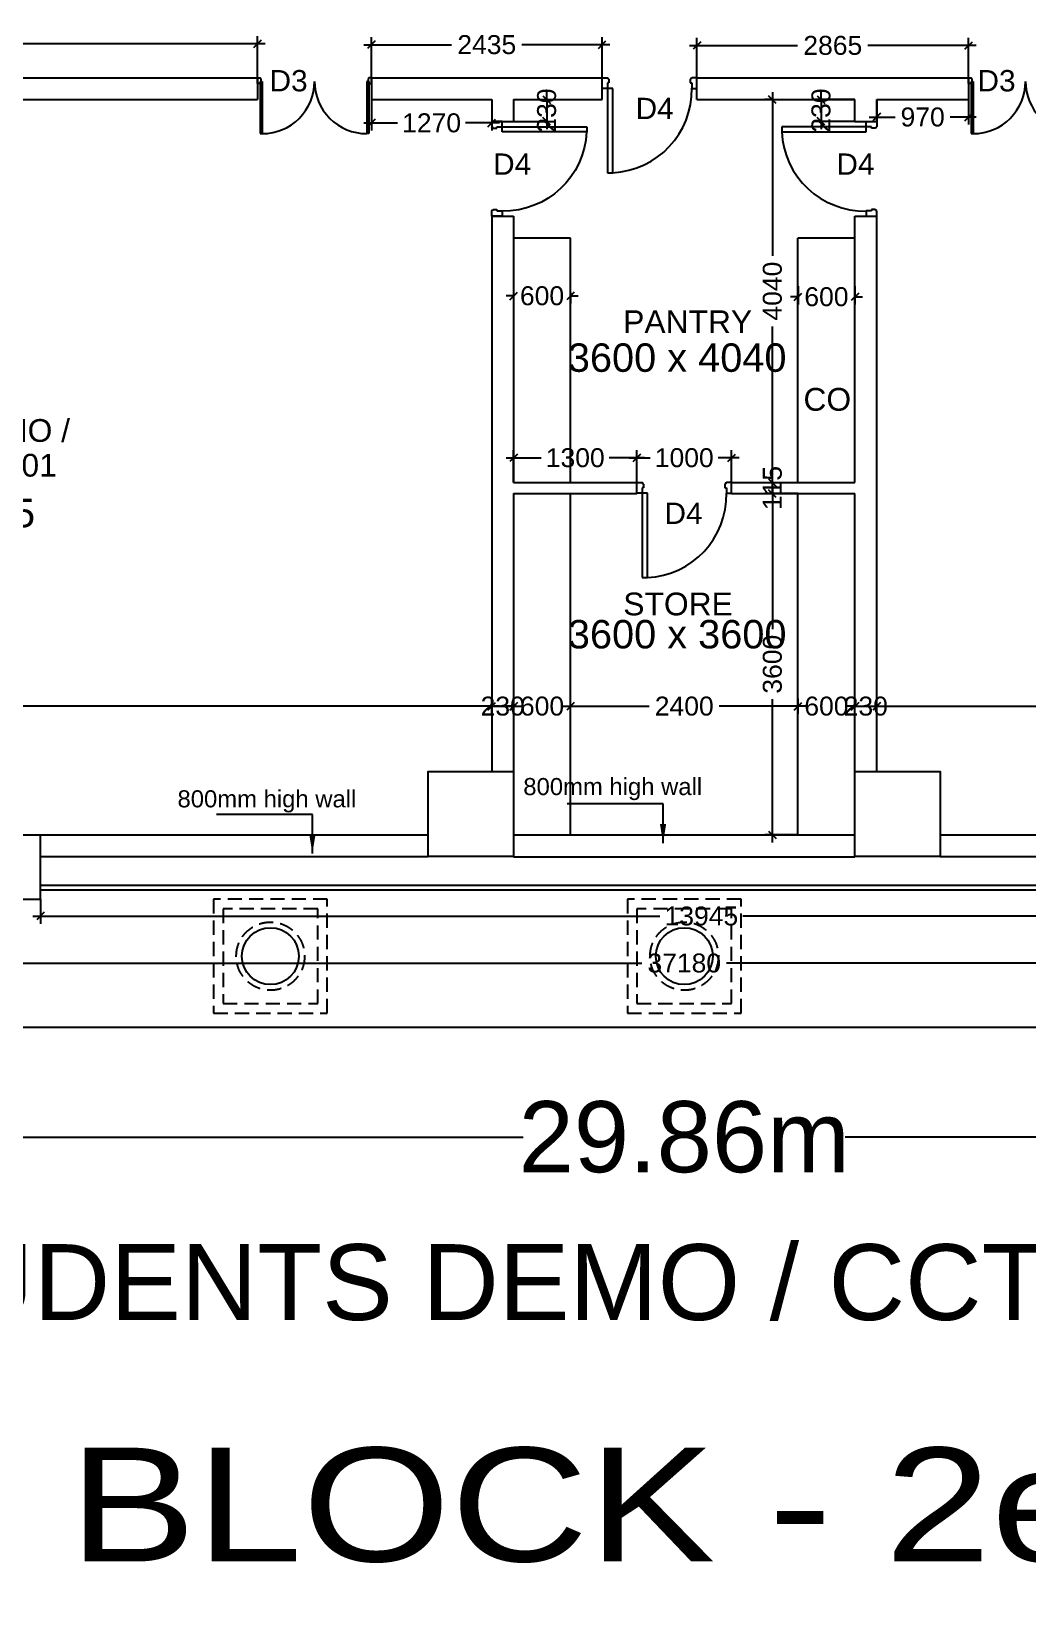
# Model space of a CAD drawing. Extents: x 7897917 to 8423973, y -6487334 to -6173396.
# Drawn here: x 7971906 to 7982417, y -6462819 to -6446318 of the extents above; entities that cross this region are included whole.
import ezdxf
from ezdxf.enums import TextEntityAlignment as Align

# ---------------------------------------------------------------- set-up
doc = ezdxf.new("R2010")
doc.units = 0
doc.header["$LTSCALE"] = 600
doc.header["$MEASUREMENT"] = 0
doc.header["$PDMODE"] = 35
doc.linetypes.add('HIDDEN', pattern=[0.375, 0.25, -0.125])
doc.layers.get('0').update_dxf_attribs({"linetype": 'CONTINUOUS'})
doc.layers.get('Defpoints').update_dxf_attribs({"linetype": 'CONTINUOUS'})
for name, color, linetype in [('BLOCKS-PROP', 2, 'CONTINUOUS'), ('chajja', 7, 'CONTINUOUS'), ('Counter', 7, 'CONTINUOUS'), ('DIM', 8, 'CONTINUOUS'), ('DIM-TEXT', 8, 'CONTINUOUS'), ('DIMEN', 5, 'CONTINUOUS'), ('DOOR', 32, 'CONTINUOUS'), ('joinery', 7, 'CONTINUOUS'), ('LA-column', 3, 'CONTINUOUS'), ('REVISIONS', 6, 'CONTINUOUS'), ('Room Dim', 1, 'CONTINUOUS'), ('TEXT', 6, 'CONTINUOUS'), ('Walls', 7, 'CONTINUOUS'), ('WIN', 151, 'CONTINUOUS'), ('Working Dim', 5, 'CONTINUOUS')]:
    doc.layers.add(name, color=color, linetype=linetype)
doc.styles.add('ari', font='arial.ttf')
doc.styles.add('ARIAL', font='arial.ttf')
doc.styles.add('RT', font='romant.shx')
doc.styles.get("Standard").update_dxf_attribs({"font": 'romans.shx'})
doc.dimstyles.new('int. dim', dxfattribs={"dimtxt": 450, "dimasz": 80, "dimexe": 80, "dimexo": 0, "dimgap": 70, "dimtad": 0, "dimdec": 0, "dimzin": 12, "dimdsep": 46, "dimtxsty": 'ari', "dimblk": 'OBLIQUE', "dimcen": 2, "dimdle": 80, "dimclrd": 256, "dimclre": 256, "dimclrt": 6, "dimadec": 0, "dimazin": 0, "dimtfac": 1, "dimtdec": 0, "dimtix": 1, "dimtmove": 2, "dimatfit": 3, "dimfxl": 1, "dimtolj": 1, "dimtzin": 0, "dimlwd": -1, "dimlwe": -1, "dimarcsym": 0})
doc.dimstyles.new('STANDARD$0', dxfattribs={"dimscale": 0, "dimtxt": 150, "dimasz": 125, "dimexe": 0.75, "dimexo": 1, "dimgap": 25, "dimtad": 1, "dimdec": 0, "dimdsep": 46, "dimtxsty": 'Standard', "dimblk1": 'DOT', "dimblk2": 'DOT', "dimsah": 1, "dimcen": 2.5, "dimclrd": 1, "dimclre": 1, "dimclrt": 3, "dimadec": 0, "dimazin": 0, "dimtfac": 1, "dimtdec": 0, "dimtmove": 0, "dimatfit": 3, "dimldrblk": 'DOT', "dimfxl": 1, "dimtolj": 1, "dimtzin": 0, "dimarcsym": 0})
doc.dimstyles.new('TEXT', dxfattribs={"dimscale": 0, "dimtxt": 600, "dimasz": 300, "dimexe": 300, "dimexo": 30, "dimgap": 50, "dimtad": 0, "dimdec": 0, "dimzin": 0, "dimdsep": 46, "dimtxsty": 'RT', "dimblk": 'OBLIQUE', "dimcen": 0.09, "dimdle": 300, "dimclrd": 256, "dimclre": 256, "dimclrt": 170, "dimadec": 0, "dimazin": 0, "dimtfac": 1, "dimtdec": 0, "dimtofl": 0, "dimtmove": 2, "dimatfit": 3, "dimfxl": 1, "dimfrac": 2, "dimtolj": 1, "dimtzin": 0, "dimlwd": -1, "dimlwe": -1, "dimarcsym": 0})

# ---------------------------------------------------------------- blocks, each defined once
blk = doc.blocks.new('Z$W@#1275')
at = {"layer": 'DOOR'}
for p, q in [((73, 1500), (0, 1500)), ((0, 1500), (0, 1467)), ((0, 1467), (2, 1467)), ((11, 1456), (11, 1458)), ((11, 1456), (47, 1456)), ((47, 1467), (736, 1467)), ((47, 1467), (47, 1439)), ((47, 1456), (47, 1467)), ((47, 1467), (73, 1467)), ((73, 1467), (73, 1500)), ((736, 1467), (736, 1439)), ((47, 1439), (736, 1439)), ((0, 33), (2, 33)), ((0, 0), (0, 33)), ((73, 0), (0, 0)), ((11, 44), (11, 42)), ((11, 44), (47, 44)), ((47, 61), (736, 61)), ((47, 33), (47, 61)), ((47, 44), (47, 33)), ((47, 33), (736, 33)), ((47, 33), (73, 33)), ((73, 33), (73, 0)), ((736, 33), (736, 61))]:
    blk.add_line(p, q, dxfattribs=at)
for centre, start, end in [((11, 1467), 180, 270), ((11, 33), 90, 180)]:
    blk.add_arc(centre, 9.13, start, end, dxfattribs=at)
at = {"layer": 'DOOR', "color": 145}
for centre, start, end in [((47, 1439), 270, 0), ((47, 61), 0, 90)]:
    blk.add_arc(centre, 689, start, end, dxfattribs=at)
blk = doc.blocks.new('1000')
at = {"layer": 'DOOR'}
for p, q in [((0, -100), (0, 0)), ((0, 0), (50, 0)), ((50, -100), (0, -100)), ((50, 0), (50, -2)), ((63, -49), (50, -49)), ((50, -49), (50, -100)), ((50, -100), (50, -901)), ((100, -100), (50, -100)), ((63, -13), (61, -13)), ((63, -13), (63, -49)), ((100, -901), (100, -100)), ((837, -13), (837, -49)), ((837, -13), (839, -13)), ((837, -49), (850, -49)), ((850, 0), (850, -2)), ((900, 0), (850, 0)), ((850, -49), (850, -100)), ((850, -100), (900, -100)), ((900, -100), (900, 0)), ((50, -901), (100, -901))]:
    blk.add_line(p, q, dxfattribs=at)
for centre, major_axis, start_param, end_param in [((50, -13), (-7.95, 7.95), 3.926991, 5.497787), ((850, -13), (7.95, 7.95), 0.785398, 2.356194)]:
    blk.add_ellipse(centre, major_axis=major_axis, ratio=1, start_param=start_param, end_param=end_param, dxfattribs=at)
at = {"layer": 'DOOR', "color": 145}
blk.add_ellipse((64, -115), major_axis=(-520, 590), ratio=1, start_param=2.464943, end_param=4.009476, dxfattribs=at)
blk = doc.blocks.new('_Oblique')
at = {"color": 0, "linetype": 'ByBlock', "lineweight": -2}
blk.add_line((-0.5, -0.5), (0.5, 0.5), dxfattribs=at)
blk = doc.blocks.new('*D926')
at = {"layer": 'Defpoints', "color": 0, "transparency": 16777216}
for p in [(7980824, -6447039, 19), (7981794, -6447039, 19), (7981794, -6447223)]:
    blk.add_point(p, dxfattribs=at)
at = {"layer": 'Working Dim', "transparency": 16777216}
for p, q in [((7980824, -6447039), (7980824, -6447303)), ((7981794, -6447039), (7981794, -6447303)), ((7980744, -6447223), (7981018, -6447223)), ((7981874, -6447223), (7981600, -6447223))]:
    blk.add_line(p, q, dxfattribs=at)
at = {"layer": 'Working Dim', "transparency": 16777216, "xscale": 80, "yscale": 80, "zscale": 80, "rotation": 180}
blk.add_blockref('_Oblique', (7980824, -6447223), dxfattribs=at)
at = {"layer": 'Working Dim', "transparency": 16777216, "xscale": 80, "yscale": 80, "zscale": 80}
blk.add_blockref('_Oblique', (7981794, -6447223), dxfattribs=at)
at = {"layer": 'Working Dim', "color": 6, "transparency": 16777216, "insert": (7981309, -6447223), "char_height": 200, "attachment_point": 5, "style": 'ari'}
blk.add_mtext('\\A1;970', dxfattribs=at)
blk = doc.blocks.new('*D927')
at = {"layer": 'Defpoints', "color": 0, "transparency": 16777216}
for p in [(7974294, -6446449), (7966538, -6446809), (7974294, -6446809, 9)]:
    blk.add_point(p, dxfattribs=at)
at = {"layer": 'Working Dim', "transparency": 16777216}
for p, q in [((7966458, -6446449), (7970047, -6446449)), ((7966538, -6446809), (7966538, -6446369)), ((7974374, -6446449), (7970784, -6446449)), ((7974294, -6446809), (7974294, -6446369))]:
    blk.add_line(p, q, dxfattribs=at)
at = {"layer": 'Working Dim', "transparency": 16777216, "xscale": 80, "yscale": 80, "zscale": 80, "rotation": 180}
blk.add_blockref('_Oblique', (7966538, -6446449), dxfattribs=at)
at = {"layer": 'Working Dim', "transparency": 16777216, "xscale": 80, "yscale": 80, "zscale": 80}
blk.add_blockref('_Oblique', (7974294, -6446449), dxfattribs=at)
at = {"layer": 'Working Dim', "color": 6, "transparency": 16777216, "insert": (7970416, -6446449), "char_height": 200, "attachment_point": 5, "style": 'ari'}
blk.add_mtext('\\A1;7755', dxfattribs=at)
blk = doc.blocks.new('*D1317')
at = {"layer": 'Defpoints', "color": 0, "transparency": 16777216}
for p in [(7963864, -6454804), (7993724, -6455024), (7993724, -6457983)]:
    blk.add_point(p, dxfattribs=at)
at = {"layer": 'DIM', "color": 8, "transparency": 16777216}
for p, q in [((7963864, -6454804), (7963864, -6458283)), ((7993724, -6455024), (7993724, -6458283)), ((7963564, -6457983), (7977095, -6457983)), ((7994024, -6457983), (7980493, -6457983))]:
    blk.add_line(p, q, dxfattribs=at)
at = {"layer": 'DIM', "color": 8, "transparency": 16777216, "xscale": 300, "yscale": 300, "zscale": 300, "rotation": 180}
blk.add_blockref('_Oblique', (7963864, -6457983), dxfattribs=at)
at = {"layer": 'DIM', "color": 8, "transparency": 16777216, "xscale": 300, "yscale": 300, "zscale": 300}
blk.add_blockref('_Oblique', (7993724, -6457983), dxfattribs=at)
at = {"layer": 'DIM', "color": 7, "transparency": 16777216, "insert": (7978794, -6457983), "char_height": 750, "attachment_point": 5, "style": 'ari'}
blk.add_mtext('\\A1;29.86m', dxfattribs=at)
blk = doc.blocks.new('*D1318')
at = {"layer": 'Defpoints', "color": 0, "linetype": 'Continuous', "transparency": 16777216}
for p in [(7963864, -6455024, -5), (7993724, -6455024, -5), (7963864, -6459517)]:
    blk.add_point(p, dxfattribs=at)
at = {"layer": 'DIM-TEXT', "transparency": 16777216}
for p, q in [((7963864, -6455024), (7963864, -6459817)), ((7993724, -6455024), (7993724, -6459817)), ((7963564, -6459517), (7969699, -6459517)), ((7994024, -6459517), (7987889, -6459517))]:
    blk.add_line(p, q, dxfattribs=at)
at = {"layer": 'DIM-TEXT', "linetype": 'Continuous', "transparency": 16777216, "xscale": 300, "yscale": 300, "zscale": 300, "rotation": 180}
blk.add_blockref('_Oblique', (7963864, -6459517), dxfattribs=at)
at = {"layer": 'DIM-TEXT', "linetype": 'Continuous', "transparency": 16777216, "xscale": 300, "yscale": 300, "zscale": 300}
blk.add_blockref('_Oblique', (7993724, -6459517), dxfattribs=at)
at = {"layer": 'DIM-TEXT', "color": 170, "linetype": 'Continuous', "transparency": 16777216, "insert": (7978794, -6459517), "char_height": 750, "attachment_point": 5, "style": 'ari'}
blk.add_mtext('\\A1;{\\H1.067x;STUDENTS DEMO / CCTV ROOMS}', dxfattribs=at)
blk = doc.blocks.new('A$C760F7CC1')
at = {"layer": 'Working Dim', "color": 8, "linetype": 'HIDDEN'}
for points in [[(0, 1200), (0, 0), (1200, 0), (1200, 1200)], [(100, 1100), (100, 100), (1100, 100), (1100, 1100)]]:
    blk.add_lwpolyline(points, close=True, dxfattribs=at)
blk.add_circle((600, 600), 360, dxfattribs=at)
at = {"layer": 'Working Dim', "color": 3, "linetype": 'Continuous'}
blk.add_circle((600, 600), 300, dxfattribs=at)
blk = doc.blocks.new('*D1336')
at = {"layer": 'Defpoints', "color": 0, "transparency": 16777216}
for p in [(7997384, -6456147), (7960204, -6456824, -24), (7997384, -6456824, -24)]:
    blk.add_point(p, dxfattribs=at)
at = {"layer": 'Working Dim', "transparency": 16777216}
for p, q in [((7960124, -6456147), (7978348, -6456147)), ((7960204, -6456824), (7960204, -6456067)), ((7997464, -6456147), (7979240, -6456147)), ((7997384, -6456824), (7997384, -6456067))]:
    blk.add_line(p, q, dxfattribs=at)
at = {"layer": 'Working Dim', "transparency": 16777216, "xscale": 80, "yscale": 80, "zscale": 80, "rotation": 180}
blk.add_blockref('_Oblique', (7960204, -6456147), dxfattribs=at)
at = {"layer": 'Working Dim', "transparency": 16777216, "xscale": 80, "yscale": 80, "zscale": 80}
blk.add_blockref('_Oblique', (7997384, -6456147), dxfattribs=at)
at = {"layer": 'Working Dim', "color": 6, "transparency": 16777216, "insert": (7978794, -6456147), "char_height": 200, "attachment_point": 5, "style": 'ari'}
blk.add_mtext('\\A1;37180', dxfattribs=at)
blk = doc.blocks.new('*D1365')
at = {"layer": 'Defpoints', "color": 0, "transparency": 16777216}
for p in [(7972004, -6455474, -57), (7985946, -6455474, -57), (7985946, -6455651)]:
    blk.add_point(p, dxfattribs=at)
at = {"layer": 'Working Dim', "transparency": 16777216}
for p, q in [((7972004, -6455474), (7972004, -6455731)), ((7985946, -6455474), (7985946, -6455731)), ((7971924, -6455651), (7978538, -6455651)), ((7986026, -6455651), (7979413, -6455651))]:
    blk.add_line(p, q, dxfattribs=at)
at = {"layer": 'Working Dim', "transparency": 16777216, "xscale": 80, "yscale": 80, "zscale": 80, "rotation": 180}
blk.add_blockref('_Oblique', (7972004, -6455651), dxfattribs=at)
at = {"layer": 'Working Dim', "transparency": 16777216, "xscale": 80, "yscale": 80, "zscale": 80}
blk.add_blockref('_Oblique', (7985946, -6455651), dxfattribs=at)
at = {"layer": 'Working Dim', "color": 6, "transparency": 16777216, "insert": (7978975, -6455651), "char_height": 200, "attachment_point": 5, "style": 'ari'}
blk.add_mtext('\\A1;13945', dxfattribs=at)
blk = doc.blocks.new('*D1448')
at = {"layer": 'Defpoints', "color": 0, "transparency": 16777216}
for p in [(7975494, -6447039, 9), (7976764, -6447039), (7975494, -6447285)]:
    blk.add_point(p, dxfattribs=at)
at = {"layer": 'Working Dim', "transparency": 16777216}
for p, q in [((7975494, -6447039), (7975494, -6447365)), ((7976764, -6447039), (7976764, -6447365)), ((7975414, -6447285), (7975770, -6447285)), ((7976844, -6447285), (7976488, -6447285))]:
    blk.add_line(p, q, dxfattribs=at)
at = {"layer": 'Working Dim', "transparency": 16777216, "xscale": 80, "yscale": 80, "zscale": 80, "rotation": 180}
blk.add_blockref('_Oblique', (7975494, -6447285), dxfattribs=at)
at = {"layer": 'Working Dim', "transparency": 16777216, "xscale": 80, "yscale": 80, "zscale": 80}
blk.add_blockref('_Oblique', (7976764, -6447285), dxfattribs=at)
at = {"layer": 'Working Dim', "color": 6, "transparency": 16777216, "insert": (7976129, -6447285), "char_height": 200, "attachment_point": 5, "style": 'ari'}
blk.add_mtext('\\A1;1270', dxfattribs=at)
blk = doc.blocks.new('*D1460')
at = {"layer": 'Defpoints', "color": 0, "transparency": 16777216}
for p in [(7964094, -6453512), (7976764, -6453437), (7976764, -6453512)]:
    blk.add_point(p, dxfattribs=at)
at = {"layer": 'Working Dim', "transparency": 16777216}
for p, q in [((7964094, -6453512), (7964094, -6453357)), ((7976764, -6453512), (7976764, -6453357)), ((7964014, -6453437), (7969992, -6453437)), ((7976844, -6453437), (7970865, -6453437))]:
    blk.add_line(p, q, dxfattribs=at)
at = {"layer": 'Working Dim', "transparency": 16777216, "xscale": 80, "yscale": 80, "zscale": 80, "rotation": 180}
blk.add_blockref('_Oblique', (7964094, -6453437), dxfattribs=at)
at = {"layer": 'Working Dim', "transparency": 16777216, "xscale": 80, "yscale": 80, "zscale": 80}
blk.add_blockref('_Oblique', (7976764, -6453437), dxfattribs=at)
at = {"layer": 'Working Dim', "color": 6, "transparency": 16777216, "insert": (7970429, -6453437), "char_height": 200, "attachment_point": 5, "style": 'ari'}
blk.add_mtext('\\A1;12670', dxfattribs=at)
blk = doc.blocks.new('*D1461')
at = {"layer": 'Defpoints', "color": 0, "transparency": 16777216}
for p in [(7976764, -6453512), (7976994, -6453437), (7976994, -6453519)]:
    blk.add_point(p, dxfattribs=at)
at = {"layer": 'Working Dim', "transparency": 16777216}
for p, q in [((7976764, -6453512), (7976764, -6453357)), ((7976994, -6453519), (7976994, -6453357)), ((7976764, -6453437), (7976684, -6453437)), ((7976764, -6453437), (7976994, -6453437)), ((7976994, -6453437), (7977074, -6453437))]:
    blk.add_line(p, q, dxfattribs=at)
at = {"layer": 'Working Dim', "transparency": 16777216, "xscale": 80, "yscale": 80, "zscale": 80}
blk.add_blockref('_Oblique', (7976764, -6453437), dxfattribs=at)
at = {"layer": 'Working Dim', "transparency": 16777216, "xscale": 80, "yscale": 80, "zscale": 80, "rotation": 180}
blk.add_blockref('_Oblique', (7976994, -6453437), dxfattribs=at)
at = {"layer": 'Working Dim', "color": 6, "transparency": 16777216, "insert": (7976879, -6453437), "char_height": 200, "attachment_point": 5, "style": 'ari'}
blk.add_mtext('\\A1;230', dxfattribs=at)
blk = doc.blocks.new('*D1462')
at = {"layer": 'Defpoints', "color": 0, "transparency": 16777216}
for p in [(7976994, -6453519), (7977594, -6453437), (7977594, -6453519)]:
    blk.add_point(p, dxfattribs=at)
at = {"layer": 'Working Dim', "transparency": 16777216}
for p, q in [((7976994, -6453519), (7976994, -6453357)), ((7977594, -6453519), (7977594, -6453357)), ((7976994, -6453437), (7976914, -6453437)), ((7976994, -6453437), (7977003, -6453437)), ((7977594, -6453437), (7977585, -6453437)), ((7977594, -6453437), (7977674, -6453437))]:
    blk.add_line(p, q, dxfattribs=at)
at = {"layer": 'Working Dim', "transparency": 16777216, "xscale": 80, "yscale": 80, "zscale": 80}
blk.add_blockref('_Oblique', (7976994, -6453437), dxfattribs=at)
at = {"layer": 'Working Dim', "transparency": 16777216, "xscale": 80, "yscale": 80, "zscale": 80, "rotation": 180}
blk.add_blockref('_Oblique', (7977594, -6453437), dxfattribs=at)
at = {"layer": 'Working Dim', "color": 6, "transparency": 16777216, "insert": (7977294, -6453437), "char_height": 200, "attachment_point": 5, "style": 'ari'}
blk.add_mtext('\\A1;600', dxfattribs=at)
blk = doc.blocks.new('*D1463')
at = {"layer": 'Defpoints', "color": 0, "transparency": 16777216}
for p in [(7977594, -6453519), (7979994, -6453437), (7979994, -6453519, 12)]:
    blk.add_point(p, dxfattribs=at)
at = {"layer": 'Working Dim', "transparency": 16777216}
for p, q in [((7977594, -6453519), (7977594, -6453357)), ((7979994, -6453519), (7979994, -6453357)), ((7977514, -6453437), (7978424, -6453437)), ((7980074, -6453437), (7979164, -6453437))]:
    blk.add_line(p, q, dxfattribs=at)
at = {"layer": 'Working Dim', "transparency": 16777216, "xscale": 80, "yscale": 80, "zscale": 80, "rotation": 180}
blk.add_blockref('_Oblique', (7977594, -6453437), dxfattribs=at)
at = {"layer": 'Working Dim', "transparency": 16777216, "xscale": 80, "yscale": 80, "zscale": 80}
blk.add_blockref('_Oblique', (7979994, -6453437), dxfattribs=at)
at = {"layer": 'Working Dim', "color": 6, "transparency": 16777216, "insert": (7978794, -6453437), "char_height": 200, "attachment_point": 5, "style": 'ari'}
blk.add_mtext('\\A1;2400', dxfattribs=at)
blk = doc.blocks.new('*D1464')
at = {"layer": 'Defpoints', "color": 0, "transparency": 16777216}
for p in [(7979994, -6453519, 12), (7980594, -6453437), (7980594, -6453519)]:
    blk.add_point(p, dxfattribs=at)
at = {"layer": 'Working Dim', "transparency": 16777216}
for p, q in [((7979994, -6453519), (7979994, -6453357)), ((7980594, -6453519), (7980594, -6453357)), ((7979994, -6453437), (7979914, -6453437)), ((7979994, -6453437), (7980003, -6453437)), ((7980594, -6453437), (7980585, -6453437)), ((7980594, -6453437), (7980674, -6453437))]:
    blk.add_line(p, q, dxfattribs=at)
at = {"layer": 'Working Dim', "transparency": 16777216, "xscale": 80, "yscale": 80, "zscale": 80}
blk.add_blockref('_Oblique', (7979994, -6453437), dxfattribs=at)
at = {"layer": 'Working Dim', "transparency": 16777216, "xscale": 80, "yscale": 80, "zscale": 80, "rotation": 180}
blk.add_blockref('_Oblique', (7980594, -6453437), dxfattribs=at)
at = {"layer": 'Working Dim', "color": 6, "transparency": 16777216, "insert": (7980294, -6453437), "char_height": 200, "attachment_point": 5, "style": 'ari'}
blk.add_mtext('\\A1;600', dxfattribs=at)
blk = doc.blocks.new('*D1465')
at = {"layer": 'Defpoints', "color": 0, "transparency": 16777216}
for p in [(7980594, -6453519), (7980824, -6453437), (7980824, -6453438)]:
    blk.add_point(p, dxfattribs=at)
at = {"layer": 'Working Dim', "transparency": 16777216}
for p, q in [((7980594, -6453519), (7980594, -6453357)), ((7980824, -6453438), (7980824, -6453357)), ((7980594, -6453437), (7980514, -6453437)), ((7980594, -6453437), (7980824, -6453437)), ((7980824, -6453437), (7980904, -6453437))]:
    blk.add_line(p, q, dxfattribs=at)
at = {"layer": 'Working Dim', "transparency": 16777216, "xscale": 80, "yscale": 80, "zscale": 80}
blk.add_blockref('_Oblique', (7980594, -6453437), dxfattribs=at)
at = {"layer": 'Working Dim', "transparency": 16777216, "xscale": 80, "yscale": 80, "zscale": 80, "rotation": 180}
blk.add_blockref('_Oblique', (7980824, -6453437), dxfattribs=at)
at = {"layer": 'Working Dim', "color": 6, "transparency": 16777216, "insert": (7980709, -6453437), "char_height": 200, "attachment_point": 5, "style": 'ari'}
blk.add_mtext('\\A1;230', dxfattribs=at)
blk = doc.blocks.new('*D1466')
at = {"layer": 'Defpoints', "color": 0, "transparency": 16777216}
for p in [(7980824, -6453438), (7993494, -6453437), (7993494, -6453438)]:
    blk.add_point(p, dxfattribs=at)
at = {"layer": 'Working Dim', "transparency": 16777216}
for p, q in [((7980824, -6453438), (7980824, -6453357)), ((7993494, -6453438), (7993494, -6453357)), ((7980744, -6453437), (7986722, -6453437)), ((7993574, -6453437), (7987595, -6453437))]:
    blk.add_line(p, q, dxfattribs=at)
at = {"layer": 'Working Dim', "transparency": 16777216, "xscale": 80, "yscale": 80, "zscale": 80, "rotation": 180}
blk.add_blockref('_Oblique', (7980824, -6453437), dxfattribs=at)
at = {"layer": 'Working Dim', "transparency": 16777216, "xscale": 80, "yscale": 80, "zscale": 80}
blk.add_blockref('_Oblique', (7993494, -6453437), dxfattribs=at)
at = {"layer": 'Working Dim', "color": 6, "transparency": 16777216, "insert": (7987159, -6453437), "char_height": 200, "attachment_point": 5, "style": 'ari'}
blk.add_mtext('\\A1;12670', dxfattribs=at)
blk = doc.blocks.new('*D1467')
at = {"layer": 'Defpoints', "color": 0, "transparency": 16777216}
for p in [(7976994, -6447039), (7976994, -6447269), (7977343, -6447269)]:
    blk.add_point(p, dxfattribs=at)
at = {"layer": 'Working Dim', "transparency": 16777216}
for p, q in [((7977343, -6447039), (7977343, -6446959)), ((7976994, -6447039), (7977423, -6447039)), ((7977343, -6447039), (7977343, -6447269)), ((7976994, -6447269), (7977423, -6447269)), ((7977343, -6447269), (7977343, -6447349))]:
    blk.add_line(p, q, dxfattribs=at)
at = {"layer": 'Working Dim', "transparency": 16777216, "xscale": 80, "yscale": 80, "zscale": 80}
for p, rotation in [((7977343, -6447039), 270), ((7977343, -6447269), 90)]:
    blk.add_blockref('_Oblique', p, dxfattribs=dict(at, rotation=rotation))
at = {"layer": 'Working Dim', "color": 6, "transparency": 16777216, "insert": (7977343, -6447154), "char_height": 200, "attachment_point": 5, "rotation": 90, "style": 'ari'}
blk.add_mtext('\\A1;230', dxfattribs=at)
blk = doc.blocks.new('*D1468')
at = {"layer": 'Defpoints', "color": 0, "transparency": 16777216}
for p in [(7979724, -6451194), (7979994, -6451194, 19), (7979994, -6454794, 19)]:
    blk.add_point(p, dxfattribs=at)
at = {"layer": 'Working Dim', "transparency": 16777216}
for p, q in [((7979994, -6451194), (7979644, -6451194)), ((7979724, -6451114), (7979724, -6452626)), ((7979724, -6454874), (7979724, -6453362)), ((7979994, -6454794), (7979644, -6454794))]:
    blk.add_line(p, q, dxfattribs=at)
at = {"layer": 'Working Dim', "transparency": 16777216, "xscale": 80, "yscale": 80, "zscale": 80}
for p, rotation in [((7979724, -6451194), 90), ((7979724, -6454794), 270)]:
    blk.add_blockref('_Oblique', p, dxfattribs=dict(at, rotation=rotation))
at = {"layer": 'Working Dim', "color": 6, "transparency": 16777216, "insert": (7979724, -6452994), "char_height": 200, "attachment_point": 5, "rotation": 90, "style": 'ari'}
blk.add_mtext('\\A1;3600', dxfattribs=at)
blk = doc.blocks.new('*D1469')
at = {"layer": 'Defpoints', "color": 0, "transparency": 16777216}
for p in [(7979724, -6451079, 19), (7979724, -6451079), (7979994, -6451194, 19)]:
    blk.add_point(p, dxfattribs=at)
at = {"layer": 'Working Dim', "transparency": 16777216}
for p, q in [((7979724, -6451079), (7979724, -6450999)), ((7979724, -6451079), (7979804, -6451079)), ((7979724, -6451194), (7979724, -6451079)), ((7979994, -6451194), (7979644, -6451194)), ((7979724, -6451194), (7979724, -6451274))]:
    blk.add_line(p, q, dxfattribs=at)
at = {"layer": 'Working Dim', "transparency": 16777216, "xscale": 80, "yscale": 80, "zscale": 80}
for p, rotation in [((7979724, -6451079), 270), ((7979724, -6451194), 90)]:
    blk.add_blockref('_Oblique', p, dxfattribs=dict(at, rotation=rotation))
at = {"layer": 'Working Dim', "color": 6, "transparency": 16777216, "insert": (7979724, -6451136), "char_height": 200, "attachment_point": 5, "rotation": 90, "style": 'ari'}
blk.add_mtext('\\A1;115', dxfattribs=at)
blk = doc.blocks.new('*D1470')
at = {"layer": 'Defpoints', "color": 0, "transparency": 16777216}
for p in [(7979724, -6447039, 8), (7979724, -6447039), (7979724, -6451079, 19)]:
    blk.add_point(p, dxfattribs=at)
at = {"layer": 'Working Dim', "transparency": 16777216}
for p, q in [((7979724, -6446959), (7979724, -6448687)), ((7979724, -6447039), (7979644, -6447039)), ((7979724, -6451159), (7979724, -6449431)), ((7979724, -6451079), (7979804, -6451079))]:
    blk.add_line(p, q, dxfattribs=at)
at = {"layer": 'Working Dim', "transparency": 16777216, "xscale": 80, "yscale": 80, "zscale": 80}
for p, rotation in [((7979724, -6447039), 90), ((7979724, -6451079), 270)]:
    blk.add_blockref('_Oblique', p, dxfattribs=dict(at, rotation=rotation))
at = {"layer": 'Working Dim', "color": 6, "transparency": 16777216, "insert": (7979724, -6449059), "char_height": 200, "attachment_point": 5, "rotation": 90, "style": 'ari'}
blk.add_mtext('\\A1;4040', dxfattribs=at)
blk = doc.blocks.new('*D1471')
at = {"layer": 'Defpoints', "color": 0, "transparency": 16777216}
for p in [(7980594, -6447039, 16), (7980237, -6447269), (7980594, -6447269)]:
    blk.add_point(p, dxfattribs=at)
at = {"layer": 'Working Dim', "transparency": 16777216}
for p, q in [((7980237, -6447039), (7980237, -6446959)), ((7980594, -6447039), (7980157, -6447039)), ((7980237, -6447039), (7980237, -6447269)), ((7980594, -6447269), (7980157, -6447269)), ((7980237, -6447269), (7980237, -6447349))]:
    blk.add_line(p, q, dxfattribs=at)
at = {"layer": 'Working Dim', "transparency": 16777216, "xscale": 80, "yscale": 80, "zscale": 80}
for p, rotation in [((7980237, -6447039), 270), ((7980237, -6447269), 90)]:
    blk.add_blockref('_Oblique', p, dxfattribs=dict(at, rotation=rotation))
at = {"layer": 'Working Dim', "color": 6, "transparency": 16777216, "insert": (7980237, -6447154), "char_height": 200, "attachment_point": 5, "rotation": 90, "style": 'ari'}
blk.add_mtext('\\A1;230', dxfattribs=at)
blk = doc.blocks.new('*D1472')
at = {"layer": 'Defpoints', "color": 0, "transparency": 16777216}
for p in [(7977928, -6446460), (7975494, -6446809), (7977928, -6446809)]:
    blk.add_point(p, dxfattribs=at)
at = {"layer": 'Working Dim', "transparency": 16777216}
for p, q in [((7975414, -6446460), (7976340, -6446460)), ((7975494, -6446809), (7975494, -6446380)), ((7978008, -6446460), (7977082, -6446460)), ((7977928, -6446809), (7977928, -6446380))]:
    blk.add_line(p, q, dxfattribs=at)
at = {"layer": 'Working Dim', "transparency": 16777216, "xscale": 80, "yscale": 80, "zscale": 80, "rotation": 180}
blk.add_blockref('_Oblique', (7975494, -6446460), dxfattribs=at)
at = {"layer": 'Working Dim', "transparency": 16777216, "xscale": 80, "yscale": 80, "zscale": 80}
blk.add_blockref('_Oblique', (7977928, -6446460), dxfattribs=at)
at = {"layer": 'Working Dim', "color": 6, "transparency": 16777216, "insert": (7976711, -6446460), "char_height": 200, "attachment_point": 5, "style": 'ari'}
blk.add_mtext('\\A1;2435', dxfattribs=at)
blk = doc.blocks.new('*D1473')
at = {"layer": 'Defpoints', "color": 0, "transparency": 16777216}
for p in [(7981794, -6446468), (7978928, -6446809), (7981794, -6446809, 19)]:
    blk.add_point(p, dxfattribs=at)
at = {"layer": 'Working Dim', "transparency": 16777216}
for p, q in [((7978848, -6446468), (7979990, -6446468)), ((7978928, -6446809), (7978928, -6446388)), ((7981874, -6446468), (7980732, -6446468)), ((7981794, -6446809), (7981794, -6446388))]:
    blk.add_line(p, q, dxfattribs=at)
at = {"layer": 'Working Dim', "transparency": 16777216, "xscale": 80, "yscale": 80, "zscale": 80, "rotation": 180}
blk.add_blockref('_Oblique', (7978928, -6446468), dxfattribs=at)
at = {"layer": 'Working Dim', "transparency": 16777216, "xscale": 80, "yscale": 80, "zscale": 80}
blk.add_blockref('_Oblique', (7981794, -6446468), dxfattribs=at)
at = {"layer": 'Working Dim', "color": 6, "transparency": 16777216, "insert": (7980361, -6446468), "char_height": 200, "attachment_point": 5, "style": 'ari'}
blk.add_mtext('\\A1;2865', dxfattribs=at)
blk = doc.blocks.new('*D1604')
at = {"layer": 'Defpoints', "color": 0, "transparency": 16777216}
for p in [(7978294, -6450817), (7976994, -6451079), (7978294, -6451079, 19)]:
    blk.add_point(p, dxfattribs=at)
at = {"layer": 'Working Dim', "transparency": 16777216}
for p, q in [((7976994, -6451079), (7976994, -6450737)), ((7978294, -6451079), (7978294, -6450737)), ((7976914, -6450817), (7977285, -6450817)), ((7978374, -6450817), (7978003, -6450817))]:
    blk.add_line(p, q, dxfattribs=at)
at = {"layer": 'Working Dim', "transparency": 16777216, "xscale": 80, "yscale": 80, "zscale": 80, "rotation": 180}
blk.add_blockref('_Oblique', (7976994, -6450817), dxfattribs=at)
at = {"layer": 'Working Dim', "transparency": 16777216, "xscale": 80, "yscale": 80, "zscale": 80}
blk.add_blockref('_Oblique', (7978294, -6450817), dxfattribs=at)
at = {"layer": 'Working Dim', "color": 6, "transparency": 16777216, "insert": (7977644, -6450817), "char_height": 200, "attachment_point": 5, "style": 'ari'}
blk.add_mtext('\\A1;1300', dxfattribs=at)
blk = doc.blocks.new('*D1605')
at = {"layer": 'Defpoints', "color": 0, "transparency": 16777216}
for p in [(7979294, -6450817), (7978294, -6451079, 19), (7979294, -6451079, 19)]:
    blk.add_point(p, dxfattribs=at)
at = {"layer": 'Working Dim', "transparency": 16777216}
for p, q in [((7978294, -6451079), (7978294, -6450737)), ((7979294, -6451079), (7979294, -6450737)), ((7978214, -6450817), (7978435, -6450817)), ((7979374, -6450817), (7979153, -6450817))]:
    blk.add_line(p, q, dxfattribs=at)
at = {"layer": 'Working Dim', "transparency": 16777216, "xscale": 80, "yscale": 80, "zscale": 80, "rotation": 180}
blk.add_blockref('_Oblique', (7978294, -6450817), dxfattribs=at)
at = {"layer": 'Working Dim', "transparency": 16777216, "xscale": 80, "yscale": 80, "zscale": 80}
blk.add_blockref('_Oblique', (7979294, -6450817), dxfattribs=at)
at = {"layer": 'Working Dim', "color": 6, "transparency": 16777216, "insert": (7978794, -6450817), "char_height": 200, "attachment_point": 5, "style": 'ari'}
blk.add_mtext('\\A1;1000', dxfattribs=at)
blk = doc.blocks.new('*D1606')
at = {"layer": 'Defpoints', "color": 0, "transparency": 16777216}
for p in [(7976994, -6449078), (7977594, -6449078), (7977594, -6449109)]:
    blk.add_point(p, dxfattribs=at)
at = {"layer": 'Working Dim', "transparency": 16777216}
for p, q in [((7976994, -6449109), (7976914, -6449109)), ((7976994, -6449078), (7976994, -6449189)), ((7976994, -6449109), (7977003, -6449109)), ((7977594, -6449109), (7977585, -6449109)), ((7977594, -6449078), (7977594, -6449189)), ((7977594, -6449109), (7977674, -6449109))]:
    blk.add_line(p, q, dxfattribs=at)
at = {"layer": 'Working Dim', "transparency": 16777216, "xscale": 80, "yscale": 80, "zscale": 80}
blk.add_blockref('_Oblique', (7976994, -6449109), dxfattribs=at)
at = {"layer": 'Working Dim', "transparency": 16777216, "xscale": 80, "yscale": 80, "zscale": 80, "rotation": 180}
blk.add_blockref('_Oblique', (7977594, -6449109), dxfattribs=at)
at = {"layer": 'Working Dim', "color": 6, "transparency": 16777216, "insert": (7977294, -6449109), "char_height": 200, "attachment_point": 5, "style": 'ari'}
blk.add_mtext('\\A1;600', dxfattribs=at)
blk = doc.blocks.new('*D1607')
at = {"layer": 'Defpoints', "color": 0, "transparency": 16777216}
for p in [(7979994, -6449005), (7980594, -6449005), (7980594, -6449119)]:
    blk.add_point(p, dxfattribs=at)
at = {"layer": 'Working Dim', "transparency": 16777216}
for p, q in [((7979994, -6449119), (7979914, -6449119)), ((7979994, -6449005), (7979994, -6449199)), ((7979994, -6449119), (7980003, -6449119)), ((7980594, -6449119), (7980585, -6449119)), ((7980594, -6449005), (7980594, -6449199)), ((7980594, -6449119), (7980674, -6449119))]:
    blk.add_line(p, q, dxfattribs=at)
at = {"layer": 'Working Dim', "transparency": 16777216, "xscale": 80, "yscale": 80, "zscale": 80}
blk.add_blockref('_Oblique', (7979994, -6449119), dxfattribs=at)
at = {"layer": 'Working Dim', "transparency": 16777216, "xscale": 80, "yscale": 80, "zscale": 80, "rotation": 180}
blk.add_blockref('_Oblique', (7980594, -6449119), dxfattribs=at)
at = {"layer": 'Working Dim', "color": 6, "transparency": 16777216, "insert": (7980294, -6449119), "char_height": 200, "attachment_point": 5, "style": 'ari'}
blk.add_mtext('\\A1;600', dxfattribs=at)

msp = doc.modelspace()

# ---------------------------------------------------------------- linework, layer by layer
at = {"layer": 'chajja', "color": 6, "linetype": 'Continuous'}
msp.add_line((7960203.937, -6456823.679, -50.148), (7997384.136, -6456823.679, -50.148), dxfattribs=at)
at = {"layer": 'Counter', "color": 7}
for p, q in [((7977594.053, -6448498.88), (7976993.609, -6448498.88)), ((7977594.053, -6451078.961), (7977594.053, -6448498.88)), ((7979993.868, -6451078.958), (7979993.868, -6448498.88)), ((7980593.868, -6448498.88), (7979993.868, -6448498.88)), ((7977594.053, -6454793.961), (7977594.053, -6451193.961)), ((7979993.872, -6454793.958, 18.837), (7979993.868, -6451193.958))]:
    msp.add_line(p, q, dxfattribs=at)
at = {"layer": 'LA-column', "color": 2, "flags": 128}
for points, elevation in [([(7976993.877, -6455023.934), (7976093.877, -6455023.934), (7976093.877, -6454123.934), (7976993.877, -6454123.934)], 9.492), ([(7981494.05, -6455023.934), (7980594.05, -6455023.934), (7980594.05, -6454123.934), (7981494.05, -6454123.934)], 18.837)]:
    msp.add_lwpolyline(points, close=True, dxfattribs=dict(at, elevation=elevation))
at = {"layer": 'REVISIONS'}
for p, q in [((7976993.609, -6451078.962, 18.837), (7978293.745, -6451078.961, 18.837)), ((7978293.745, -6451193.961, 18.837), (7978293.745, -6451078.961, 18.837)), ((7979293.745, -6451078.96, 18.837), (7980594.046, -6451078.957, 18.837)), ((7979293.745, -6451193.96, 18.837), (7979293.745, -6451078.96, 18.837)), ((7976993.609, -6451193.962, 18.837), (7978293.745, -6451193.961, 18.837)), ((7979293.745, -6451193.96, 18.837), (7980594.046, -6451193.957, 18.837))]:
    msp.add_line(p, q, dxfattribs=at)
at = {"layer": 'Walls', "linetype": 'Continuous'}
for p, q in [((7970128.885, -6446808.92), (7974293.877, -6446808.92)), ((7974293.877, -6446808.959, 9.492), (7974293.877, -6447038.959, 9.492)), ((7975493.877, -6446808.92), (7977927.911, -6446808.92)), ((7975493.877, -6446808.959, 9.492), (7975493.877, -6447038.959, 9.492)), ((7977927.911, -6447038.92), (7977927.911, -6446808.938)), ((7978927.911, -6446808.941), (7981794.05, -6446808.936, 18.837)), ((7978927.911, -6447038.92), (7978927.911, -6446808.939)), ((7981794.05, -6446808.92, 18.837), (7981794.05, -6447038.92, 18.837)), ((7966537.618, -6447038.92), (7974293.877, -6447038.956, 7.704)), ((7975493.877, -6447038.962, 8.896), (7976763.609, -6447038.964)), ((7976763.609, -6447038.92), (7976763.609, -6447268.9)), ((7976993.609, -6447038.964), (7977927.911, -6447038.92)), ((7976993.609, -6447038.92), (7976993.609, -6447268.9)), ((7978927.911, -6447038.92), (7980593.868, -6447038.92, 15.96)), ((7980593.868, -6447268.9), (7980593.868, -6447038.92)), ((7980823.868, -6447038.92, 17.209), (7981794.05, -6447038.92, 18.837)), ((7980823.868, -6447268.9), (7980823.868, -6447038.92)), ((7976763.609, -6447268.9), (7976993.609, -6447268.9)), ((7980593.868, -6447268.9), (7980823.868, -6447268.9)), ((7976763.609, -6448268.9), (7976763.609, -6454123.724)), ((7976763.609, -6448268.9), (7976993.609, -6448268.9)), ((7976993.609, -6448268.9), (7976993.609, -6451078.962)), ((7980593.868, -6451078.957), (7980593.868, -6448268.9)), ((7980593.868, -6448268.9), (7980823.868, -6448268.9)), ((7980823.868, -6454123.725), (7980823.868, -6448268.9)), ((7976993.609, -6451193.962), (7976993.609, -6454123.724)), ((7980593.868, -6454123.725), (7980593.868, -6451193.957)), ((7970903.839, -6454793.934, 18.837), (7972003.957, -6454793.934, 18.837)), ((7972003.957, -6455473.746, -23.556), (7972003.957, -6454793.764, -23.556))]:
    msp.add_line(p, q, dxfattribs=at)
at = {"layer": 'Walls', "color": 6, "linetype": 'Continuous'}
for p, q in [((7972003.957, -6454793.934, 18.837), (7976093.787, -6454793.934, 18.837)), ((7976993.787, -6454793.962, 18.837), (7980593.957, -6454793.957, 18.837)), ((7981493.957, -6454793.934, 18.837), (7985946.499, -6454793.934, 18.837)), ((7972003.957, -6455023.934, 18.837), (7976093.787, -6455023.934, 18.837)), ((7976993.787, -6455024.009, 18.837), (7980593.957, -6455024.004, 18.837)), ((7981493.957, -6455023.934, 18.837), (7985946.499, -6455023.934, 18.837))]:
    msp.add_line(p, q, dxfattribs=at)
at = {"layer": 'Walls', "linetype": 'Continuous', "elevation": -23.556}
msp.add_lwpolyline([(7970003.956, -6455023.746), (7970003.956, -6455473.746), (7972003.957, -6455473.746)], dxfattribs=at)
at = {"layer": 'WIN', "color": 4, "linetype": 'Continuous'}
for p, q in [((7972003.957, -6455323.746, -23.556), (7985946.499, -6455323.746, -23.556)), ((7972003.957, -6455373.746, -23.556), (7985946.499, -6455373.746, -23.556))]:
    msp.add_line(p, q, dxfattribs=at)

# ---------------------------------------------------------------- block references
for p in [(7973828.979, -6456673.747, 12.305), (7978194.036, -6456673.747, 4.374)]:
    msp.add_blockref('A$C760F7CC1', p)
at = {"layer": 'DIMEN', "xscale": 0.8000117540359497, "yscale": 0.8000117540359497, "zscale": 0.8000117540359497, "rotation": 270}
for p in [(7974293.877, -6446808.959, 9.492), (7981794.05, -6446808.92, 18.837)]:
    msp.add_blockref('Z$W@#1275', p, dxfattribs=at)
at = {"layer": 'DOOR', "linetype": 'Continuous'}
for p, xscale, yscale, zscale, rotation in [((7977927.913, -6446808.938), 1.111111115664273, 1.111111115664273, 1.111111115664273, 1.325483580373984e-05), ((7976764.062, -6447268.9), -1.111111115664273, 1.111111114732921, 1.111111114893859, 89.99998674516415), ((7980823.868, -6447268.9), 1.111111115664273, 1.111111115664273, 1.111111115664273, 270.0000132548358), ((7978293.747, -6451078.956, 18.837), 1.111111115664273, 1.111111115664273, 1.111111115664273, 1.325483580373984e-05)]:
    msp.add_blockref('1000', p, dxfattribs=dict(at, xscale=xscale, yscale=yscale, zscale=zscale, rotation=rotation))

# ---------------------------------------------------------------- texts
at = {"layer": 'BLOCKS-PROP', "color": 10, "style": 'ARIAL', "width": 1.2}
msp.add_text('BLOCK - 2e (5)', height=1200, dxfattribs=at).set_placement((7979234.669, -6462458.115, -2.691), align=Align.CENTER)
at = {"layer": 'Counter', "color": 10, "style": 'ARIAL'}
msp.add_text('CO', height=240, dxfattribs=at).set_placement((7980051.529, -6450320.426, 5.678))
at = {"layer": 'joinery', "style": 'ari'}
for s, p in [('D3', (7974620.636, -6446951.812, 9.492)), ('D3', (7982088.041, -6446951.773, 18.837)), ('D4', (7978481.966, -6447244.607)), ('D4', (7976978.739, -6447831.605)), ('D4', (7980600.136, -6447831.605)), ('D4', (7978786.545, -6451514.625, 18.837))]:
    msp.add_text(s, height=225, dxfattribs=at).set_placement(p, align=Align.CENTER)
at = {"layer": 'Room Dim', "style": 'ARIAL'}
for s, p in [('3600 x 4040', (7978719.366, -6449910.023)), ('12670 x 7755', (7970676.304, -6451549.311)), ('3600 x 3600', (7978719.366, -6452827.511))]:
    msp.add_text(s, height=300, dxfattribs=at).set_placement(p, align=Align.CENTER)
at = {"layer": 'TEXT', "color": 7, "style": 'ARIAL'}
for s, height, p in [('PANTRY', 240, (7978830.162, -6449501.791)), ('STUDENTS DEMO / ', 240, (7970815.811, -6450648.658)), ('CCTV ROOM - 01', 240, (7970815.811, -6451015.193)), ('STORE', 240, (7978728.617, -6452478.799)), ('800mm high wall', 180, (7978039.71, -6454374.451)), ('800mm high wall', 180, (7974392.026, -6454503.959))]:
    msp.add_text(s, height=height, dxfattribs=at).set_placement(p, align=Align.CENTER)

# ---------------------------------------------------------------- dimensions: what is measured, and where the dimension line sits
at = {"layer": 'DIM'}
dim = msp.add_linear_dim(base=(7993723.958, -6457983.429), p1=(7963864.024, -6454803.894), p2=(7993723.958, -6455023.916), angle=180, dimstyle='STANDARD$0', override={"dimscale": 1, "dimtxt": 750, "dimasz": 300, "dimexe": 300, "dimexo": 0, "dimgap": 1, "dimtad": 0, "dimdec": 2, "dimlfac": 0.001, "dimzin": 0, "dimpost": 'm', "dimtxsty": 'ari', "dimblk1": 'Oblique', "dimblk2": 'Oblique', "dimcen": 0, "dimdle": 300, "dimclrd": 8, "dimclre": 8, "dimclrt": 7, "dimadec": 2, "dimtdec": 2, "dimtmove": 2, "dimfxl": 0.75, "dimfrac": 1, "dimlwd": 65535, "dimlwe": 65535}, dxfattribs=at)
dim.commit()
dim.dimension.update_dxf_attribs({"geometry": '*D1317', "text_midpoint": (7978793.991, -6457983.429)})
at = {"layer": 'DIM-TEXT', "linetype": 'Continuous'}
dim = msp.add_linear_dim(base=(7963863.958, -6459517.327, 4.808), p1=(7993723.958, -6455023.916), p2=(7963863.958, -6455023.916), angle=180, text='{\\H1.067x;STUDENTS DEMO / CCTV ROOMS}', dimstyle='TEXT', override={"dimscale": 1, "dimtxt": 750, "dimexo": 0, "dimtxsty": 'ari'}, dxfattribs=at)
dim.commit()
dim.dimension.update_dxf_attribs({"geometry": '*D1318', "text_midpoint": (7978793.958, -6459517.327, 4.808)})
at = {"layer": 'Working Dim'}
for base, p1, p2, text, picture, middle in [((7974293.877, -6446449.351), (7966537.618, -6446808.92), (7974293.877, -6446808.918, 9.492), '7755', '*D927', (7970415.748, -6446449.351)), ((7985946.499, -6455651.109, 33.017), (7972003.957, -6455473.746, -23.556), (7985946.499, -6455473.746, -23.556), '13945', '*D1365', (7978975.228, -6455651.109, 33.017))]:
    dim = msp.add_linear_dim(base=base, p1=p1, p2=p2, text=text, dimstyle='int. dim', override={"dimtxt": 200, "dimarcsym": 1}, dxfattribs=at)
    dim.commit()
    dim.dimension.update_dxf_attribs({"geometry": picture, "text_midpoint": middle})
at = {"layer": 'Working Dim', "color": 7}
for base, p1, p2, text, picture, middle in [((7977927.911, -6446460.323), (7975493.877, -6446808.92), (7977927.911, -6446808.92), '2435', '*D1472', (7976710.894, -6446460.323)), ((7981794.05, -6446468.407), (7978927.913, -6446808.938), (7981794.05, -6446808.92, 18.837), '2865', '*D1473', (7980360.982, -6446468.407))]:
    dim = msp.add_linear_dim(base=base, p1=p1, p2=p2, text=text, dimstyle='int. dim', override={"dimtxt": 200, "dimarcsym": 1}, dxfattribs=at)
    dim.commit()
    dim.dimension.update_dxf_attribs({"geometry": picture, "text_midpoint": middle})
for base, p1, p2, picture, middle in [((7977342.686, -6447268.9), (7976993.609, -6447038.964), (7976993.609, -6447268.9), '*D1467', (7977342.686, -6447153.932)), ((7979723.772, -6447038.92), (7979723.772, -6451078.959, 18.837), (7979723.879, -6447038.92, 7.625), '*D1470', (7979723.772, -6449058.94)), ((7980237.272, -6447268.9), (7980593.868, -6447038.92, 15.96), (7980593.868, -6447268.9), '*D1471', (7980237.272, -6447153.91)), ((7979723.772, -6451078.959), (7979993.868, -6451193.958, 18.837), (7979723.772, -6451078.959, 18.837), '*D1469', (7979723.772, -6451136.459)), ((7979723.772, -6451193.958), (7979993.872, -6454793.958, 18.837), (7979993.868, -6451193.958, 18.837), '*D1468', (7979723.772, -6452993.958))]:
    dim = msp.add_linear_dim(base=base, p1=p1, p2=p2, angle=90, dimstyle='int. dim', override={"dimtxt": 200, "dimarcsym": 1}, dxfattribs=at)
    dim.commit()
    dim.dimension.update_dxf_attribs({"geometry": picture, "text_midpoint": middle})
for base, p1, p2, picture, middle in [((7975493.877, -6447285.481), (7976763.609, -6447038.964), (7975493.877, -6447038.964, 9.492), '*D1448', (7976128.743, -6447285.481)), ((7976763.609, -6453436.96), (7964094.071, -6453511.846), (7976763.609, -6453511.846), '*D1460', (7970428.84, -6453436.96)), ((7976993.609, -6453436.96), (7976763.609, -6453511.846), (7976993.609, -6453519.085), '*D1461', (7976878.609, -6453436.96)), ((7977594.053, -6453436.96), (7976993.609, -6453519.085), (7977594.053, -6453519.085), '*D1462', (7977293.831, -6453436.96)), ((7979993.871, -6453436.96), (7977594.053, -6453519.085), (7979993.871, -6453519.019, 12.166), '*D1463', (7978793.962, -6453436.96)), ((7980593.868, -6453436.96), (7979993.871, -6453519.019, 12.166), (7980593.868, -6453519.019), '*D1464', (7980293.87, -6453436.96)), ((7980823.868, -6453436.96), (7980593.868, -6453519.019), (7980823.868, -6453437.907), '*D1465', (7980708.868, -6453436.96)), ((7993493.958, -6453436.96), (7980823.868, -6453437.907), (7993493.958, -6453437.907), '*D1466', (7987158.913, -6453436.96))]:
    dim = msp.add_linear_dim(base=base, p1=p1, p2=p2, dimstyle='int. dim', override={"dimtxt": 200, "dimarcsym": 1}, dxfattribs=at)
    dim.commit()
    dim.dimension.update_dxf_attribs({"geometry": picture, "text_midpoint": middle})
at = {"layer": 'Working Dim'}
for base, p1, p2, picture, middle in [((7981794.05, -6447223.375), (7980823.868, -6447038.964, 18.837), (7981794.05, -6447038.92, 18.837), '*D926', (7981308.959, -6447223.375)), ((7977594.053, -6449108.584), (7976993.609, -6449077.517), (7977594.053, -6449077.517), '*D1606', (7977293.831, -6449108.584)), ((7980593.868, -6449118.94), (7979993.868, -6449005.025), (7980593.868, -6449005.025), '*D1607', (7980293.868, -6449118.94)), ((7978293.745, -6450816.934), (7976993.609, -6451078.962), (7978293.745, -6451078.956, 18.837), '*D1604', (7977643.677, -6450816.934)), ((7979293.747, -6450816.934), (7978293.745, -6451078.956, 18.837), (7979293.747, -6451078.956, 18.837), '*D1605', (7978793.746, -6450816.934)), ((7997384.136, -6456146.937, -26.593), (7960203.937, -6456823.679, -50.148), (7997384.136, -6456823.679, -50.148), '*D1336', (7978794.036, -6456146.937, -26.593))]:
    dim = msp.add_linear_dim(base=base, p1=p1, p2=p2, dimstyle='int. dim', override={"dimtxt": 200, "dimarcsym": 1}, dxfattribs=at)
    dim.commit()
    dim.dimension.update_dxf_attribs({"geometry": picture, "text_midpoint": middle})

# ---------------------------------------------------------------- leaders
at = {"color": 5}
for points in [[(7978570.546, -6454879.97, -16.395), (7978570.546, -6454468.03, -16.395), (7977559.212, -6454468.03, -16.395)], [(7974871.52, -6454990.64, -16.395), (7974871.52, -6454578.699, -16.395), (7973860.186, -6454578.699, -16.395)]]:
    msp.add_leader(points, dimstyle='int. dim', override={"dimtxt": 200, "dimasz": 200, "dimgap": 70, "dimtad": 0, "dimclrd": 5}, dxfattribs=at)

doc.saveas('drawing.dxf')
